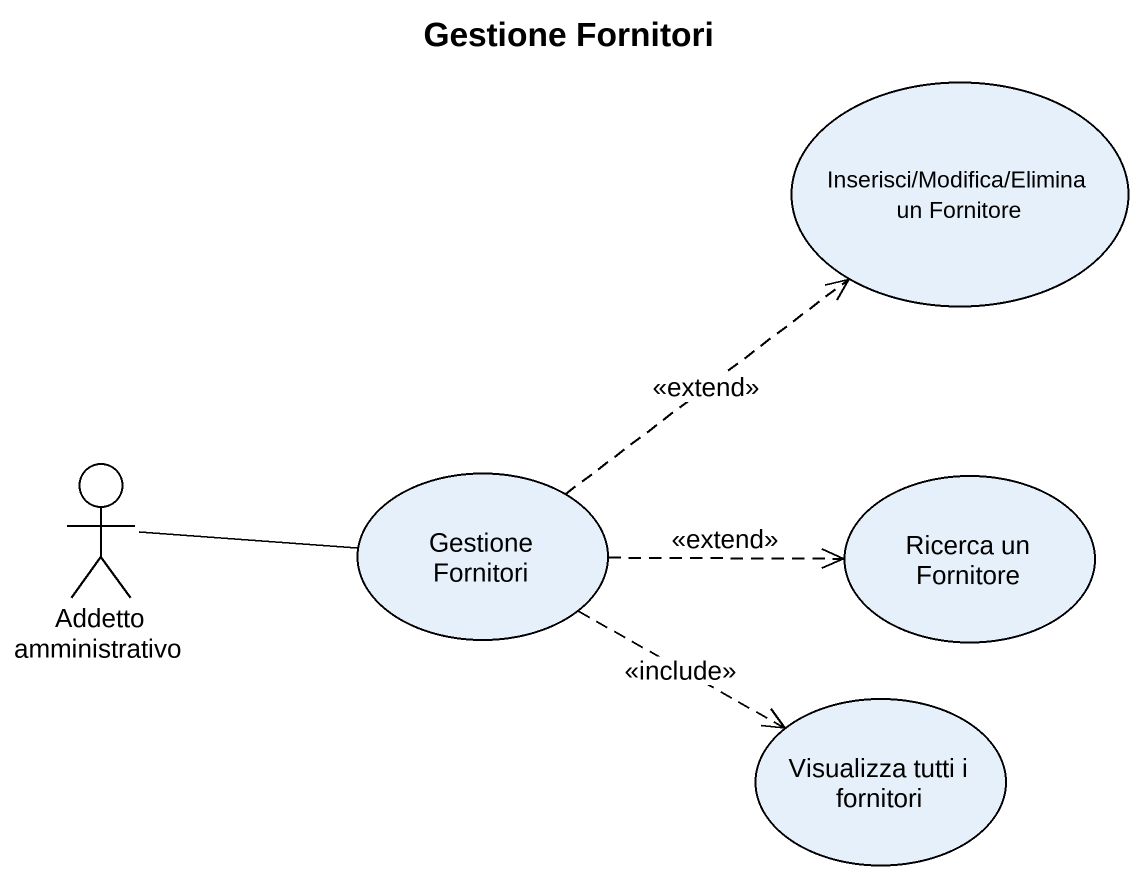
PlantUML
@startuml
title Gestione Fornitori
usecase "Inserisci/Modifica/Elimina un Fornitore" as Inserisci_Modifica_Elimina
actor "Addetto amministrativo" as Addetto_amministrativo
usecase "Gestione Fornitori" as Gestione_Fornitori
usecase "Ricerca un Fornitore" as Ricerca_un_Fornitore
usecase "Visualizza tutti i fornitori" as Visualizza_tutti_i_fornitori
Addetto_amministrativo -right- Gestione_Fornitori
Gestione_Fornitori .up.> Inserisci_Modifica_Elimina : <<extend>>
Gestione_Fornitori .right.> Ricerca_un_Fornitore : <<extend>>
Gestione_Fornitori .right.> Visualizza_tutti_i_fornitori : <<include>>
@enduml
